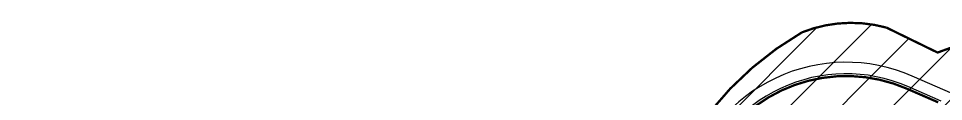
# Model space of a CAD drawing. Extents: x 216 to 1057, y -885 to -291.
# Drawn here: x 1016.21 to 1021.65, y -667.55 to -667.09 of the extents above; entities that cross this region are included whole.
import ezdxf

# ---------------------------------------------------------------- set-up
doc = ezdxf.new("R2010")
doc.units = 0
doc.header["$LTSCALE"] = 1000
doc.header["$MEASUREMENT"] = 0
doc.linetypes.add('ACAD_ISO05W100', pattern=[34, 24, -3, 0.5, -3, 0.5, -3])
doc.layers.get('0').update_dxf_attribs({"linetype": 'CONTINUOUS'})
pattern_1 = [(45, (-343244937.3183714, -671142701.8827525), (-5612.66007566822, 5612.660075668221), [])]

# ---------------------------------------------------------------- blocks, each defined once
blk = doc.blocks.new('索引图')
h = blk.add_hatch()
h.set_pattern_fill('ANSI31', color=251, scale=5000)
h.set_pattern_definition(pattern_1)
edge = h.paths.add_edge_path()
edge.add_line((885644.73321563, 356945.2554993629), (888909.1387598515, 351923.5107787848))
edge.add_line((888909.1387598515, 351923.5107787848), (914116.350382626, 368539.8102961779))
edge.add_line((914116.350382626, 368539.8102961779), (944655.021823585, 385768.2070746422))
edge.add_arc((938513.1137921214, 396655.2161097527), 12499.99999990138, 299.429525674614, 316.7961539567415)
edge.add_line((947624.6472269297, 388097.7656445503), (951508.8706911206, 385481.0690447092))
edge.add_line((951508.8706911206, 385481.0690447092), (953743.7369615436, 388798.5037093163))
edge.add_line((953743.7369615436, 388798.5037093163), (949993.9234340787, 391324.6519595385))
edge.add_line((949993.9234340787, 391324.6519595385), (962859.3542137742, 410422.4342591763))
edge.add_line((962859.3542137742, 410422.4342591763), (966816.8159101009, 407770.2863044739))
edge.add_line((966816.8159101009, 407770.2863044739), (969043.655310452, 411093.1143597364))
edge.add_line((969043.655310452, 411093.1143597364), (965084.1502779722, 413746.6316846609))
edge.add_arc((943506.6249360442, 427335.6125085354), 25499.99999437595, 327.7983117814902, 338.2149749142491)
edge.add_line((967185.4877701402, 417871.9211252928), (970854.5555502176, 427052.2028114796))
edge.add_arc((988961.9212505221, 419815.2623404264), 19499.99999964438, 146.7655917847088, 158.2149749140889, ccw=False)
edge.add_line((972651.4323000312, 430502.5421712399), (979792.7926807404, 441401.3940234184))
edge.add_line((979792.7926807404, 441401.3940234184), (988338.4593625665, 456408.2245676517))
edge.add_line((988338.4593625665, 456408.2245676517), (1001620.182712138, 476542.50935781))
edge.add_arc((977830.0646229982, 492235.8289968967), 28499.9999998201, 326.5888774702373, 334.8135870654764)
edge.add_line((1003620.512506306, 480107.234768033), (1008114.907362401, 478381.9245029688))
edge.add_line((1008114.907362401, 478381.9245029688), (1009548.432546675, 482116.2257153988))
edge.add_line((1009548.432546675, 482116.2257153988), (1005121.607617855, 483815.5972071886))
edge.add_line((1005121.607617855, 483815.5972071886), (1010859.389662683, 498848.6523035765))
edge.add_line((1010859.389662683, 498848.6523035765), (1024516.334559679, 546734.1084694862))
edge.add_arc((1056250.930122197, 537683.3933331966), 32999.99999992161, 66.41015664408121, 164.0818361581647, ccw=False)
edge.add_line((1069457.087443888, 567925.7048982382), (1076307.414012969, 564934.3168165684))
edge.add_line((1076307.414012969, 564934.3168165684), (1073749.503450394, 558945.497240901))
edge.add_line((1073749.503450394, 558945.497240901), (1077428.015354931, 557374.3351969719))
edge.add_line((1077428.015354931, 557374.3351969719), (1079973.267830193, 563333.5184739828))
edge.add_line((1079973.267830193, 563333.5184739828), (1104301.493508935, 552847.5645775795))
edge.add_line((1104301.493508935, 552847.5645775795), (1105672.766579568, 555685.9887346029))
edge.add_line((1105672.766579568, 555685.9887346029), (1080830.930673957, 566614.5137788057))
edge.add_line((1080830.930673957, 566614.5137788057), (1082864.757473588, 571376.3129546642))
edge.add_arc((1078016.844031215, 572655.1977738142), 5013.762172799559, 345.2219774049619, 425.8850273142987)
edge.add_line((1080065.311781764, 577231.3960869312), (1076173.620757461, 575803.8117909431))
edge.add_line((1076173.620757461, 575803.8117909431), (1065033.66764307, 581254.6631484032))
edge.add_arc((1057365.169258058, 553441.2696710825), 28851.18237100861, 74.58580619387041, 111.8525601438299)
edge.add_arc((1082120.38005811, 519008.3809190989), 70757.46492634958, 120.1080054873567, 152.4311120217201)
edge.add_arc((1116086.042394936, 502851.8461107016), 108352.995591262, 153.1702557628021, 178.2896773498704)
edge.add_line((1007781.318160653, 506085.7852151394), (1003719.727548897, 506875.1339883804))
edge.add_line((1003719.727548897, 506875.1339883804), (1003164.008117378, 504426.2142319679))
edge.add_arc((1006029.098644733, 503788.955729723), 2935.105130762214, 167.4602976183236, 250.33728127897)
edge.add_line((1005041.486868262, 501024.997497797), (1008037.668081999, 499893.1893047094))
edge.add_line((1008037.668081999, 499893.1893047094), (1002142.58671242, 484423.6216775179))
edge.add_line((1002142.58671242, 484423.6216775179), (998799.1457635164, 485707.1032526493))
edge.add_arc((997852.5653700829, 483241.2823863029), 2641.266171013812, 68.9991808983243, 145.1297955215399)
edge.add_line((995685.5403943658, 484751.3452130556), (994227.7597340941, 482589.1825145483))
edge.add_line((994227.7597340941, 482589.1825145483), (997661.7485653162, 480361.9615063667))
edge.add_line((997661.7485653162, 480361.9615063667), (995613.7466507554, 476388.0254495144))
edge.add_line((995613.7466507554, 476388.0254495144), (985451.7156972885, 460612.5645719767))
edge.add_line((985451.7156972885, 460612.5645719767), (975877.3906009197, 449979.4926605225))
edge.add_line((975877.3906009197, 449979.4926605225), (972991.4138950706, 450608.9800726175))
edge.add_arc((975228.8860122561, 448261.9923124313), 3242.627487339055, 133.6315528708903, 238.9437310918782)
edge.add_line((973556.0805396438, 445484.1595470905), (977273.0864521861, 443039.1246826649))
edge.add_line((977273.0864521861, 443039.1246826649), (972340.643581152, 435502.0261257887))
edge.add_line((972340.643581152, 435502.0261257887), (970685.4145977497, 436550.0636472702))
edge.add_arc((969467.2116404176, 434008.9981114864), 2817.983765460831, 64.38664488464458, 150.4935693773546)
edge.add_line((967014.7191771865, 435396.9149751663), (968910.4263281822, 434359.7481365204))
edge.add_line((968910.4263281822, 434359.7481365204), (958197.6777372956, 418497.0296456814))
edge.add_line((958197.6777372956, 418497.0296456814), (956026.2231608033, 419279.0025678873))
edge.add_arc((958687.6652855277, 417602.9699237347), 3145.212172099485, 147.7994899054428, 233.7877699908102)
edge.add_line((956829.5434339643, 415065.3050931692), (960646.5873570442, 412507.2600604296))
edge.add_line((960646.5873570442, 412507.2600604296), (947226.4983422756, 392586.1285539865))
edge.add_line((947226.4983422756, 392586.1285539865), (944803.259447515, 394218.5992485285))
edge.add_arc((943265.8191854954, 391992.2604283094), 2705.606605124497, 55.37224963246452, 125.9142874390242)
edge.add_line((941678.7797963023, 394183.5187605619), (942307.9292040467, 393242.6429948807))
edge.add_line((942307.9292040467, 393242.6429948807), (938143.3210012913, 387933.1645091772))
edge.add_line((938143.3210012913, 387933.1645091772), (927731.1104969978, 383388.9973576069))
edge.add_line((927731.1104969978, 383388.9973576069), (913705.9396822453, 375077.277575016))
edge.add_line((913705.9396822453, 375077.277575016), (912833.2700747848, 376227.5875737667))
edge.add_arc((914437.3223786354, 373700.560177207), 2993.134019126433, 122.4056884214545, 213.6061204094991)
edge.add_line((911944.4544281363, 372043.9188044071), (912556.3853971958, 371104.2279831171))
edge.add_line((912556.3853971958, 371104.2279831171), (905038.8875733614, 366149.2078701258))
edge.add_line((905038.8875733614, 366149.2078701258), (903326.8072152138, 368671.3023527861))
edge.add_arc((901176.8311797976, 366902.6381001472), 2783.984588934728, 39.44220763292464, 122.408200830929)
edge.add_line((899684.7612112164, 369253.0204945803), (895406.4241399169, 365958.2047834396))
edge.add_line((895406.4241399169, 365958.2047834396), (895669.4678890705, 365465.8518605232))
edge.add_line((895669.4678890705, 365465.8518605232), (885644.73321563, 356945.2554993629))
h = blk.add_hatch()
h.set_pattern_fill('ANSI31', color=251, scale=5000)
h.set_pattern_definition(pattern_1)
edge = h.paths.add_edge_path()
edge.add_line((1204777.225531459, 460254.3613721132), (1201232.33159548, 461277.1180362701))
edge.add_line((1201232.33159548, 461277.1180362701), (1201372.265895247, 461762.1329650879))
edge.add_arc((1319622.371251404, 813214.0875210762), 370812.032946568, 247.451615636853, 251.4038873244692, ccw=False)
edge.add_arc((1165925.593864501, 443041.7136523724), 29999.99999993936, 67.45161569378288, 86.36320271444832)
edge.add_line((1167828.538055182, 472981.299544692), (1162339.375683427, 473330.1877920628))
edge.add_arc((1155361.913646638, 363551.7061870098), 109999.9999999353, 86.36320271221356, 103.9728174574284)
edge.add_arc((1129284.067761898, 468356.0283974409), 2000.000000039949, 103.9728174583182, 172.2045577058537)
edge.add_line((1127302.550495744, 468627.3019194603), (1125973.532254457, 458919.4890277386))
edge.add_arc((1123992.014988124, 459190.7625494003), 2000.000000082747, 295.78125097081124, 352.2045577166991, ccw=False)
edge.add_line((1124861.887913525, 457389.8402596712), (1107804.003708243, 449150.6221013069))
edge.add_arc((1105194.384932518, 454553.3889707327), 5999.999999998594, 241.867430868788, 295.78125096572074, ccw=False)
edge.add_line((1102365.305492342, 449262.2350776196), (1093223.811543584, 454150.018178463))
edge.add_line((1093223.811543584, 454150.018178463), (1085579.945751607, 448161.8131245375))
edge.add_arc((1146149.174883962, 382502.2071249485), 89329.8123680381, 132.6907085958954, 146.9006612266925)
edge.add_arc((3871485.05610621, -1486467.756961942), 3393924.598425568, 145.5939256818364, 146.0883028585398)
edge.add_arc((916906.6154751778, 519750.7206050158), 178144.718893525, 313.2080762382294, 320.7560391925539, ccw=False)
edge.add_line((1038873.370957375, 389906.0001624823), (1029713.045089602, 381455.5253044367))
edge.add_line((1029713.045089602, 381455.5253044367), (1025083.377768576, 379439.8879665136))
edge.add_arc((1365396.892542541, -378836.6297826767), 831141.7242009017, 114.1704809511561, 116.1604317945659)
edge.add_arc((1026922.390671968, 313851.1275651455), 60203.1890913508, 117.6778185758172, 126.4834534982015)
edge.add_line((991126.1394225955, 362256.2137985229), (981200.0492657423, 355044.1293962002))
edge.add_arc((1022876.157147586, 297176.2918994427), 71313.28477030234, 125.7612321533981, 133.8398331467285)
edge.add_arc((1048725.693577051, 275565.1245894432), 104869.9518871196, 135.8485545679376, 147.5083194292438)
edge.add_arc((894426.277179122, 372371.2883551121), 77288.787817746, 319.79757003854354, 328.422463965299, ccw=False)
edge.add_arc((899207.4261217713, 366899.0013097525), 70113.31493665319, 309.9741333964767, 320.6911012072996, ccw=False)
edge.add_line((944251.1439065933, 313168.7452194691), (941435.0948406458, 305331.1046090126))
edge.add_arc((937670.7038027644, 306683.6430056095), 4000.000000043819, 299.64126875473875, 340.23673554294254, ccw=False)
edge.add_line((939648.9758604765, 303207.0872868299), (934867.1781506538, 300486.0905419588))
edge.add_arc((933383.4741075039, 303093.5073311329), 3000.000000021062, 234.5432613676227, 299.6412687516681, ccw=False)
edge.add_line((931643.2098386288, 300649.8460873365), (930555.4153963327, 301424.5237579346))
edge.add_arc((926494.7987685204, 295722.6475226879), 7000.000000009789, 54.54326136338776, 97.55393869231747)
edge.add_line((925574.5823515058, 302661.8983285427), (918659.3758633733, 301744.8704367876))
edge.add_arc((919053.754327774, 298770.9058058262), 2999.999999898766, 97.5539386919719, 156.980750601727)
edge.add_line((916292.6337397099, 299944.0268983841), (914383.9600796103, 295451.6704214811))
edge.add_line((914383.9600796103, 295451.6704214811), (899182.6325345635, 301947.1915394068))
edge.add_line((899182.6325345635, 301947.1915394068), (895914.5178379416, 300356.6612026691))
edge.add_line((895914.5178379416, 300356.6612026691), (881036.1096974015, 317847.2989213467))
edge.add_arc((897412.5523527861, 331777.9172118902), 21500.00000004477, 123.3924044452101, 220.3861453003509, ccw=False)
edge.add_line((885579.596028328, 349728.7150944471), (914116.350382626, 368539.8102961779))
edge.add_line((914116.350382626, 368539.8102961779), (944655.021823585, 385768.2070746422))
edge.add_arc((938513.1137921214, 396655.2161097527), 12499.99999990138, 299.429525674614, 316.7961539567415)
edge.add_line((947624.6472269297, 388097.7656445503), (951508.8706911206, 385481.0690447092))
edge.add_line((951508.8706911206, 385481.0690447092), (953743.7369615436, 388798.5037093163))
edge.add_line((953743.7369615436, 388798.5037093163), (949993.9234340787, 391324.6519595385))
edge.add_line((949993.9234340787, 391324.6519595385), (962859.3542137742, 410422.4342591763))
edge.add_line((962859.3542137742, 410422.4342591763), (966816.8159101009, 407770.2863044739))
edge.add_line((966816.8159101009, 407770.2863044739), (969043.655310452, 411093.1143597364))
edge.add_line((969043.655310452, 411093.1143597364), (965084.1502779722, 413746.6316846609))
edge.add_arc((943506.6249360442, 427335.6125085354), 25499.99999437595, 327.7983117814902, 338.2149749142491)
edge.add_line((967185.4877701402, 417871.9211252928), (970854.5555502176, 427052.2028114796))
edge.add_arc((988961.9212505221, 419815.2623404264), 19499.99999964438, 146.7655917847088, 158.2149749140889, ccw=False)
edge.add_line((972651.4323000312, 430502.5421712399), (979792.7926807404, 441401.3940234184))
edge.add_line((979792.7926807404, 441401.3940234184), (988338.4593625665, 456408.2245676517))
edge.add_line((988338.4593625665, 456408.2245676517), (1001620.182712138, 476542.50935781))
edge.add_arc((977830.0646229982, 492235.8289968967), 28499.9999998201, 326.5888774702373, 334.8135870654764)
edge.add_line((1003620.512506306, 480107.234768033), (1008114.907362401, 478381.9245029688))
edge.add_line((1008114.907362401, 478381.9245029688), (1009548.432546675, 482116.2257153988))
edge.add_line((1009548.432546675, 482116.2257153988), (1005121.607617855, 483815.5972071886))
edge.add_line((1005121.607617855, 483815.5972071886), (1010859.389662683, 498848.6523035765))
edge.add_line((1010859.389662683, 498848.6523035765), (1024516.334559679, 546734.1084694862))
edge.add_arc((1056250.930122197, 537683.3933331966), 32999.99999992161, 66.41015664408121, 164.0818361581647, ccw=False)
edge.add_line((1069457.087443888, 567925.7048982382), (1076307.414012969, 564934.3168165684))
edge.add_line((1076307.414012969, 564934.3168165684), (1073749.503450394, 558945.497240901))
edge.add_line((1073749.503450394, 558945.497240901), (1077428.015354931, 557374.3351969719))
edge.add_line((1077428.015354931, 557374.3351969719), (1079973.267830193, 563333.5184739828))
edge.add_line((1079973.267830193, 563333.5184739828), (1104279.764280379, 552730.458001852))
edge.add_line((1104279.764280379, 552730.458001852), (1101685.300276279, 546950.785102129))
edge.add_line((1101685.300276279, 546950.785102129), (1105989.377020121, 545021.2251514196))
edge.add_line((1105989.377020121, 545021.2251514196), (1108404.908715963, 550402.2915523052))
edge.add_line((1108404.908715963, 550402.2915523052), (1112360.72832942, 547886.1473827362))
edge.add_arc((1119606.09687978, 559277.1365658045), 13499.99999997508, 237.5411348489395, 274.3082494182881)
edge.add_line((1120620.247933507, 545815.2831406593), (1138206.924091399, 547140.1784274578))
edge.add_arc((1139446.442037225, 530686.801974535), 16500.00004362485, 68.19192813608532, 94.30824937647799, ccw=False)
edge.add_line((1145576.169572294, 546005.9547508955), (1154749.103840292, 542335.5441293716))
edge.add_line((1154749.103840292, 542335.5441293716), (1152481.125928104, 536806.7796143293))
edge.add_line((1152481.125928104, 536806.7796143293), (1156181.855205595, 535288.6877806187))
edge.add_line((1156181.855205595, 535288.6877806187), (1158462.977095127, 540849.4940342903))
edge.add_line((1158462.977095127, 540849.4940342903), (1178941.57015413, 532670.1718335152))
edge.add_line((1178941.57015413, 532670.1718335152), (1176675.807592034, 527112.9913916588))
edge.add_line((1176675.807592034, 527112.9913916588), (1181187.989475012, 525268.0569308996))
edge.add_line((1181187.989475012, 525268.0569308996), (1183499.192880034, 530936.6890172958))
edge.add_line((1183499.192880034, 530936.6890172958), (1200642.699010134, 524717.5560466051))
edge.add_arc((1197914.516314983, 517197.115967989), 7999.99998713587, 37.1691632803242, 70.06079689812623, ccw=False)
edge.add_line((1204289.357898891, 522030.4786249399), (1211657.659888208, 512312.242524147))
edge.add_arc((1220821.494683385, 519260.2013502121), 11500.0000000866, 217.1691632518017, 254.8347976109795)
edge.add_line((1217813.059676528, 508160.6824952364), (1222120.37904948, 506993.2183414698))
edge.add_line((1222120.37904948, 506993.2183414698), (1220153.083040297, 499863.6767598391))
edge.add_line((1220153.083040297, 499863.6767598391), (1218846.698373556, 492466.0042613745))
edge.add_line((1218846.698373556, 492466.0042613745), (1215549.227167726, 481707.9166007042))
edge.add_line((1215549.227167726, 481707.9166007042), (1210687.960487366, 475490.6784962416))
edge.add_line((1210687.960487366, 475490.6784962416), (1206609.473827124, 467354.9447325468))
edge.add_line((1206609.473827124, 467354.9447325468), (1204777.225531459, 460254.3613721132))
at = {"color": 251, "linetype": 'ACAD_ISO05W100', "ltscale": 0.03, "const_width": 500}
for points in [[(1024516.334559679, 546734.1084694862, -0.4539972897549091), (1069457.087443888, 567925.7048982382), (1076307.414012969, 564934.3168165684)], [(1105672.766579568, 555685.9887346029), (1080830.930673957, 566614.5137788057), (1082864.757473588, 571376.3129546642, 0.3672500597090878), (1080065.311781764, 577231.3960869312), (1076173.620757461, 575803.8117909431), (1065033.66764307, 581254.6631484032, 0.1640553741229882), (1046626.198791921, 580219.3434915543, 0.1419787851245349), (1019397.069954395, 551755.979494214)]]:
    blk.add_lwpolyline(points, format="xyb", dxfattribs=at)
at = {"color": 251}
for points in [[(1107231.954642892, 554703.8042451143), (1070657.647200406, 570675.0059496164, 0.4539972897554913), (1021631.371326685, 547556.900754571)], [(1076962.04558295, 565194.0467146635), (1069657.180736661, 568383.9217401743, 0.4539972897551686), (1024035.50735414, 546871.2405170202)]]:
    blk.add_lwpolyline(points, format="xyb", dxfattribs=at)

msp = doc.modelspace()

# ---------------------------------------------------------------- block references
at = {"xscale": 2.700000000000001e-05, "yscale": 2.700000000000001e-05, "zscale": 2.700000000000001e-05}
msp.add_blockref('索引图', (992.5635139495978, -682.8226928765148), dxfattribs=at)

doc.saveas('drawing.dxf')
